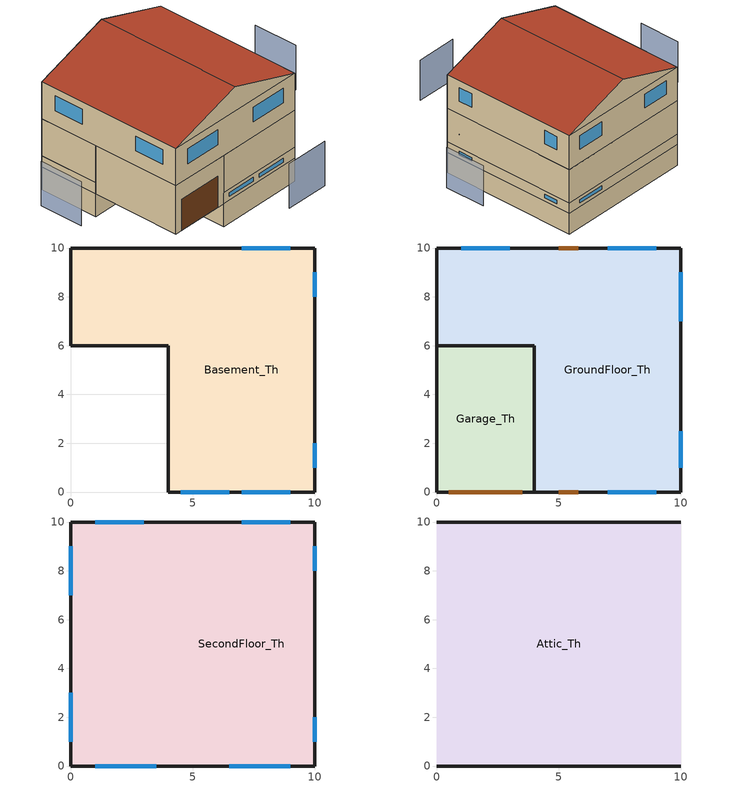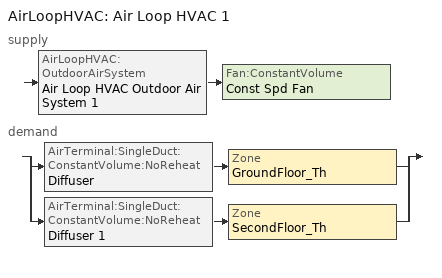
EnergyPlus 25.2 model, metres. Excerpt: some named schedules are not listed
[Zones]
Basement_Th
 floor foundation (SFD_BasementFloor 9): 10,10 10,0 4,0 4,6 0,6 0,10 z-1.55
 wall outside (Surface 23 c tbd): 10,0 10,10 z0:0.75
 wall outside (Surface 26 c tbd): 0,10 0,6 z0:0.75
 wall outside (Surface 34 c tbd): 10,10 0,10 z0:0.75
 wall outside (Surface 37 c tbd): 4,0 10,0 z0:0.75
 wall foundation (SFD_new-construction_BasementWall): 4,6 4,0 10,0 10,10 0,10 0,6 4,6 z-1.55:0
 wall to Garage_Th (Surface 40 c tbd): 4,6 4,0 z0:0.75
 wall to Garage_Th (Surface 41 c tbd): 0,6 4,6 z0:0.75
 window (SFD_Window_new-construction): 10,8 10,9 / 10,1 10,2 / 9,10 7,10 / 7,0 9,0 / 4.5,0 6.5,0 z0.25:0.5
Garage_Th
 floor ground (SFD_BasementFloor): 4,6 4,0 0,0 0,6 z0
 wall outside (SFD_GarageWall): 0,6 0,0 4,0 z0:3.25
 wall to GroundFloor_Th (Surface 8 c tbd Reversed): 4,0 4,6 z0.75:3.25
 wall to GroundFloor_Th (Surface 11 c tbd Reversed): 4,6 0,6 z0.75:3.25
 door (SFD_Door_new-construction): 0.5,0 3.5,0 z0:2.1
GroundFloor_Th
 floor ground (SFD_IntFloor): 10,10 10,0 4,0 4,6 0,6 0,10 z0.75
 wall ground (Surface 11 c tbd): 0,6 4,6 z0.75:3.25
 wall ground (Surface 12 c tbd): 0,10 0,6 z0.75:3.25
 wall ground (Surface 13 c tbd): 10,10 0,10 z0.75:3.25
 wall ground (Surface 14 c tbd): 10,0 10,10 z0.75:3.25
 wall ground (Surface 8 c tbd): 4,6 4,0 z0.75:3.25
 wall ground (Surface 9 c tbd): 4,0 10,0 z0.75:3.25
 window inside (SFD_Window_new-construction): 9,10 7,10 z1.25:2.75; 3,10 1,10 z2:2.75; 10,1 10,2.5 / 10,7 10,9 / 7,0 9,0 z1.75:2.75
 door inside (SFD_Door_new-construction): 5.8,10 5,10 / 5,0 5.8,0 z0.75:2.75
 ceiling ground (SFD_IntCeiling): 10,0 10,10 0,10 0,6 4,6 4,0 z3.25
SecondFloor_Th
 floor to GroundFloor_Th (SFD_IntFloor): 10,10 10,0 4,0 4,6 0,6 0,10 z3.25
 floor to Garage_Th (Surface 42 c tbd): 4,6 4,0 0,0 0,6 z3.25
 wall outside (Surface 16 c tbd): 0,10 0,0 z3.25:5.75
 wall outside (Surface 17 c tbd): 10,0 10,10 z3.25:5.75
 wall outside (Surface 18 c tbd): 0,0 10,0 z3.25:5.75
 wall outside (Surface 19 c tbd): 10,10 0,10 z3.25:5.75
 window (SFD_Window_new-construction): 0,9 0,7 / 0,3 0,1 / 10,1 10,2 / 10,8 10,9 / 1,0 3.5,0 / 6.5,0 9,0 / 9,10 7,10 / 3,10 1,10 z4.25:5.25
Attic_Th
 floor to SecondFloor_Th (Surface 20 c tbd Reversed): 10,10 10,0 0,0 0,10 z5.75
 wall outside (SFD_new-construction_ExtWall): 5,0,7.4 0,0,5.75 10,0,5.75; 5,10,7.4 10,10,5.75 0,10,5.75
 roof outside (SFD_Roof): 5,10,7.4 0,10,5.75 0,0,5.75 5,0,7.4; 5,0,7.4 10,0,5.75 10,10,5.75 5,10,7.4
shading: -4,3.5 -4,6.5 / 8,-4 5,-4 / 14,6.5 14,3.5 z1:4
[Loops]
AirLoopHVAC 'Air Loop HVAC 1'
 supply: AirLoopHVAC:OutdoorAirSystem 'Air Loop HVAC Outdoor Air System 1' > Fan:ConstantVolume 'Const Spd Fan'
 demand: split
  | AirTerminal:SingleDuct:ConstantVolume:NoReheat 'Diffuser' > Zone 'GroundFloor_Th'
  | AirTerminal:SingleDuct:ConstantVolume:NoReheat 'Diffuser 1' > Zone 'SecondFloor_Th'
[Building]
Building 1: Temperature Convergence Tolerance Value {deltaC}=0.5
[Site:Location]
MONTREAL INTL A: Latitude {deg}=45.47; Longitude {deg}=-73.74; Time Zone {hr}=-5; Elevation {m}=36
[SizingPeriod:DesignDay] Day of Month=21; Dry-Bulb Temperature Range Modifier Type=DefaultMultipliers; Humidity Condition Type=Wetbulb; Barometric Pressure {Pa}=100893; Rain Indicator=No; Snow Indicator=No; Daylight Saving Time Indicator=No; Begin Environment Reset Mode=FullResetAtBeginEnvironment
Name | Month | Day Type | Maximum Dry-Bulb Temperature {C} | Daily Dry-Bulb Temperature Range {deltaC} | Wetbulb or DewPoint at Maximum Dry-Bulb {C} | Wind Speed {m/s} | Wind Direction {deg} | Solar Model Indicator | ASHRAE Clear Sky Optical Depth for Beam Irradiance (taub) | ASHRAE Clear Sky Optical Depth for Diffuse Irradiance (taud) | Sky Clearness
Montreal-Trudeau Intl AP Ann Clg .4% Condns DB=>MWB | 7 | SummerDesignDay | 30.3 | 8.8 | 22.1 | 5.4 | 230 | ASHRAETau | 0.431 | 2.246
Montreal-Trudeau Intl AP Ann Htg 99.6% Condns DB | 1 | WinterDesignDay | -22.9 | 0 | -22.9 | 4.3 | 260 | ASHRAEClearSky |  |  | 0
[Material] Thermal Absorptance=0.9
Name | Roughness | Thickness {m} | Conductivity {W/m-K} | Density {kg/m3} | Specific Heat {J/kg-K} | Solar Absorptance | Visible Absorptance
Cladding-vinyl | Smooth | 0.0095 | 0.086 | 200 | 1000 | 0.5 | 0.5
Gypsum Board | Smooth | 0.0127 | 0.16 | 800 | 1090 | 0.3 | 0.5
Heavy Concrete 150 mm | Smooth | 0.1524 | 1.95 | 2240 | 900 | 0.3 | 0.5
Heavy Concrete 200 mm | Smooth | 0.2032 | 1.95 | 2240 | 900 | 0.3 | 0.5
Insulation 75 mm | Smooth | 0.0754 | 0.046 | 19 | 960 | 0.7 | 0.7
Insulation panel 80 mm | Smooth | 0.08 | 0.03 | 43 | 1210 | 0.7 | 0.7
Plaster | Smooth | 0.005 | 0.071 | 1860 | 840 | 0.3 | 0.5
Plywood | Smooth | 0.0159 | 0.12 | 544 | 1210 | 0.5 | 0.5
Shingles asphalt | Smooth | 0.0032 | 0.04 | 1120 | 1260 | 0.5 | 0.5
Surface 11 m tbd; Surface 8 m tbd | Smooth | 0.071362 | 0.046 | 19 | 960 | 0.7 | 0.7
Surface 12 m tbd | Smooth | 0.0713415 | 0.046 | 19 | 960 | 0.7 | 0.7
Surface 13 m tbd | Smooth | 0.0599593 | 0.046 | 19 | 960 | 0.7 | 0.7
Surface 14 m tbd | Smooth | 0.0623371 | 0.046 | 19 | 960 | 0.7 | 0.7
Surface 16 m tbd | Smooth | 0.0625989 | 0.046 | 19 | 960 | 0.7 | 0.7
Surface 17 m tbd | Smooth | 0.066316 | 0.046 | 19 | 960 | 0.7 | 0.7
Surface 18 m tbd | Smooth | 0.0606905 | 0.046 | 19 | 960 | 0.7 | 0.7
Surface 19 m tbd | Smooth | 0.062655 | 0.046 | 19 | 960 | 0.7 | 0.7
Surface 20 m tbd | Smooth | 0.219987 | 0.046 | 20 | 1400 | 0.7 | 0.7
Surface 23 m tbd | Smooth | 0.0343151 | 0.03 | 43 | 1210 | 0.7 | 0.7
Surface 26 m tbd | Smooth | 0.0400871 | 0.03 | 43 | 1210 | 0.7 | 0.7
Surface 34 m tbd | Smooth | 0.034596 | 0.03 | 43 | 1210 | 0.7 | 0.7
Surface 37 m tbd | Smooth | 0.0247267 | 0.03 | 43 | 1210 | 0.7 | 0.7
Surface 40 m tbd; Surface 41 m tbd | Smooth | 0.0690607 | 0.046 | 19 | 960 | 0.7 | 0.7
Surface 42 m tbd | Smooth | 0.224111 | 0.16 | 96 | 1515 | 0.7 | 0.7
Surface 9 m tbd | Smooth | 0.0619442 | 0.046 | 19 | 960 | 0.7 | 0.7
Wood Flooring | Smooth | 0.019 | 0.17 | 700 | 1630 | 0.5 | 0.2
Wood frame roof 2x10 insulated | Smooth | 0.235 | 0.16 | 96 | 1515 | 0.7 | 0.7
Wood frame roof 2x10 uninsulated | Smooth | 0.235 | 1.1557 | 80.994 | 1621.88 | 0.7 | 0.7
Wood frame wall 2x4 insulated | Smooth | 0.089 | 0.073 | 165.2 | 1571.76 | 0.7 | 0.7
Wood frame wall 2x4 uninsulated | Smooth | 0.089 | 0.409 | 154.65 | 1626.3 | 0.7 | 0.7
Wood Furnishing | Smooth | 0.075 | 0.12 | 540 | 1210 | 0.5 | 0.5
XPS 25mm | Rough | 0.0254 | 0.029 | 28 | 1450 | 0.7 | 0.7
[Material:AirGap]
Air Layer 1: Thermal Resistance {m2-K/W}=0.15
[Material:NoMass]
SFD_Door_new-construction: Roughness=Smooth; Thermal Resistance {m2-K/W}=1.11; Thermal Absorptance=0.9; Solar Absorptance=0.7; Visible Absorptance=0.7
[WindowMaterial:SimpleGlazingSystem]
SFD_Window_new-construction: U-Factor {W/m2-K}=1.8; Solar Heat Gain Coefficient=0.6; Visible Transmittance=0.8
[Construction]
SFD_BasementFloor; SFD_BasementFloor 9: Heavy Concrete 150 mm
SFD_Door_new-construction: SFD_Door_new-construction
SFD_Furnishing: Wood Furnishing
SFD_GarageWall: Cladding-vinyl, Air Layer 1, Plywood, Wood frame wall 2x4 insulated, Air Layer 1, Gypsum Board
SFD_IntCeiling: Gypsum Board, Wood frame roof 2x10 uninsulated, Plywood, Wood Flooring
SFD_IntFloor: Wood Flooring, Plywood, Wood frame roof 2x10 uninsulated, Gypsum Board
SFD_IntWall: Gypsum Board, Air Layer 1, Wood frame wall 2x4 uninsulated, Air Layer 1, Gypsum Board
SFD_new-construction_BasementWall: Heavy Concrete 200 mm, Insulation panel 80 mm, Gypsum Board
SFD_new-construction_ExtWall: Cladding-vinyl, Air Layer 1, Plywood, Wood frame wall 2x4 insulated, Insulation 75 mm, Air Layer 1, Gypsum Board
SFD_Roof: Shingles asphalt, Plywood
SFD_Window_new-construction: SFD_Window_new-construction
Surface 11 c tbd: Cladding-vinyl, Air Layer 1, Plywood, Wood frame wall 2x4 insulated, Surface 11 m tbd, Air Layer 1, Gypsum Board
Surface 11 c tbd Reversed: Gypsum Board, Air Layer 1, Surface 11 m tbd, Wood frame wall 2x4 insulated, Plywood, Air Layer 1, Cladding-vinyl
Surface 12 c tbd: Cladding-vinyl, Air Layer 1, Plywood, Wood frame wall 2x4 insulated, Surface 12 m tbd, Air Layer 1, Gypsum Board
Surface 13 c tbd: Cladding-vinyl, Air Layer 1, Plywood, Wood frame wall 2x4 insulated, Surface 13 m tbd, Air Layer 1, Gypsum Board
Surface 14 c tbd: Cladding-vinyl, Air Layer 1, Plywood, Wood frame wall 2x4 insulated, Surface 14 m tbd, Air Layer 1, Gypsum Board
Surface 16 c tbd: Cladding-vinyl, Air Layer 1, Plywood, Wood frame wall 2x4 insulated, Surface 16 m tbd, Air Layer 1, Gypsum Board
Surface 17 c tbd: Cladding-vinyl, Air Layer 1, Plywood, Wood frame wall 2x4 insulated, Surface 17 m tbd, Air Layer 1, Gypsum Board
Surface 18 c tbd: Cladding-vinyl, Air Layer 1, Plywood, Wood frame wall 2x4 insulated, Surface 18 m tbd, Air Layer 1, Gypsum Board
Surface 19 c tbd: Cladding-vinyl, Air Layer 1, Plywood, Wood frame wall 2x4 insulated, Surface 19 m tbd, Air Layer 1, Gypsum Board
Surface 20 c tbd Reversed: Gypsum Board, Wood frame roof 2x10 insulated, Plywood, Surface 20 m tbd
Surface 23 c tbd: Plaster, Heavy Concrete 200 mm, Surface 23 m tbd, Air Layer 1, Gypsum Board
Surface 26 c tbd: Plaster, Heavy Concrete 200 mm, Surface 26 m tbd, Air Layer 1, Gypsum Board
Surface 34 c tbd: Plaster, Heavy Concrete 200 mm, Surface 34 m tbd, Air Layer 1, Gypsum Board
Surface 37 c tbd: Plaster, Heavy Concrete 200 mm, Surface 37 m tbd, Air Layer 1, Gypsum Board
Surface 40 c tbd: Cladding-vinyl, Air Layer 1, Plywood, Wood frame wall 2x4 insulated, Surface 40 m tbd, Air Layer 1, Gypsum Board
Surface 41 c tbd: Cladding-vinyl, Air Layer 1, Plywood, Wood frame wall 2x4 insulated, Surface 41 m tbd, Air Layer 1, Gypsum Board
Surface 42 c tbd: Gypsum Board, Surface 42 m tbd, Plywood
Surface 8 c tbd: Cladding-vinyl, Air Layer 1, Plywood, Wood frame wall 2x4 insulated, Surface 8 m tbd, Air Layer 1, Gypsum Board
Surface 8 c tbd Reversed: Gypsum Board, Air Layer 1, Surface 8 m tbd, Wood frame wall 2x4 insulated, Plywood, Air Layer 1, Cladding-vinyl
Surface 9 c tbd: Cladding-vinyl, Air Layer 1, Plywood, Wood frame wall 2x4 insulated, Surface 9 m tbd, Air Layer 1, Gypsum Board
[Zone] Multiplier=1; Part of Total Floor Area=Yes
Attic_Th; Basement_Th; Garage_Th; GroundFloor_Th; SecondFloor_Th
[Space]
Name | Zone | Space Type
Attic | Attic_Th | SFD_Attic_SpaceType
Basement | Basement_Th | SFD_Basement_SpaceType
Garage | Garage_Th | SFD_Garage_SpaceType
GroundFloor | GroundFloor_Th | SFD_MainFloors_SpaceType
SecondFloor | SecondFloor_Th | SFD_MainFloors_SpaceType
[SpaceList]
SFD_Attic_SpaceType: Attic
SFD_Basement_SpaceType: Basement
SFD_Garage_SpaceType: Garage
SFD_MainFloors_SpaceType: SecondFloor, GroundFloor
[ZoneInfiltration:DesignFlowRate] Density Basis=Outdoor
Name | Zone or ZoneList or Space or SpaceList | Design Flow Rate Calculation Method | Air Changes per Hour {1/hr} | Constant Term Coefficient | Temperature Term Coefficient | Velocity Term Coefficient | Velocity Squared Term Coefficient | Design Flow Rate {m3/s}
Attic Ventilation | SFD_Attic_SpaceType | AirChanges/Hour | 3 | 0.606 | 0.03636 | 0.1177 | 0
Air exhaust-intake compensation | SFD_MainFloors_SpaceType | Flow/Zone |  |  |  |  |  | 0.001
[InternalMass]
Name | Construction | Zone or ZoneList | Space or SpaceList | Surface Area {m2}
Basement Basement_InternalMassFurnishing | SFD_Furnishing | Basement_Th | Basement | 152
SecondFloor MainFloors_InternalMassFurnishing | SFD_Furnishing | SecondFloor_Th | SecondFloor | 200
GroundFloor MainFloors_InternalMassFurnishing | SFD_Furnishing | GroundFloor_Th | GroundFloor | 152
SecondFloor MainFloors_IntWalls | SFD_IntWall | SecondFloor_Th | SecondFloor | 80
GroundFloor MainFloors_IntWalls | SFD_IntWall | GroundFloor_Th | GroundFloor | 80
[SurfaceProperty:ExposedFoundationPerimeter]
Surface 22: Exposed Perimeter Calculation Method=TotalExposedPerimeter; Total Exposed Perimeter {m}=40
[ZoneControl:Thermostat] Temperature Difference Between Cutout And Setpoint {deltaC}=0
Name | Zone or ZoneList | Control Type Schedule | Control 1
Basement_Th Thermostat | Basement_Th | Basement_Th Thermostat Schedule | Thermostat Setpoint Dual Setpoint 3
GroundFloor_Th Thermostat | GroundFloor_Th | GroundFloor_Th Thermostat Schedule | Thermostat Setpoint Dual Setpoint 2
SecondFloor_Th Thermostat | SecondFloor_Th | SecondFloor_Th Thermostat Schedule | Thermostat Setpoint Dual Setpoint 1
[ThermostatSetpoint:SingleCooling]
Thermostat Setpoint Dual Setpoint 3: Setpoint Temperature Schedule=Residential ClgSetpoint
[ZoneHVAC:Baseboard:Convective:Electric] Availability Schedule=Always On Discrete hvac_library; Heating Design Capacity {W}=Autosize; Efficiency=1
Elec Baseboard; Elec Baseboard 1; Elec Baseboard 2
[Zone equipment]
Basement_Th: Elec Baseboard
GroundFloor_Th: Diffuser, Cycling PTAC DX Clg Elec Htg, Elec Baseboard 1
SecondFloor_Th: Diffuser 1, Cycling PTAC DX Clg Elec Htg 1, Elec Baseboard 2
[Sizing:Zone] Zone Cooling Design Supply Air Temperature Input Method=SupplyAirTemperature; Zone Cooling Design Supply Air Temperature {C}=14; Zone Heating Design Supply Air Temperature Input Method=SupplyAirTemperature; Zone Heating Design Supply Air Temperature {C}=40; Zone Heating Design Supply Air Temperature Difference {deltaC}=11.11; Zone Cooling Design Supply Air Humidity Ratio {kgWater/kgDryAir}=0.0085; Zone Heating Design Supply Air Humidity Ratio {kgWater/kgDryAir}=0.008; Cooling Design Air Flow Method=DesignDay; Cooling Design Air Flow Rate {m3/s}=0; Cooling Minimum Air Flow per Zone Floor Area {m3/s-m2}=0.000762; Cooling Minimum Air Flow {m3/s}=0; Cooling Minimum Air Flow Fraction=0; Heating Design Air Flow Method=DesignDay; Heating Design Air Flow Rate {m3/s}=0; Heating Maximum Air Flow per Zone Floor Area {m3/s-m2}=0.002032; Heating Maximum Air Flow {m3/s}=0.141576; Heating Maximum Air Flow Fraction=0.3; Account for Dedicated Outdoor Air System=No; Zone Load Sizing Method=Sensible Load Only No Latent Load; Zone Latent Cooling Design Supply Air Humidity Ratio Input Method=HumidityRatioDifference; Zone Cooling Design Supply Air Humidity Ratio Difference {kgWater/kgDryAir}=0.005; Zone Latent Heating Design Supply Air Humidity Ratio Input Method=HumidityRatioDifference; Zone Humidification Design Supply Air Humidity Ratio Difference {kgWater/kgDryAir}=0.005; Type of Space Sum to Use=Coincident; Heating Coil Sizing Method=None; Maximum Heating Capacity To Cooling Load Sizing Ratio {W/W}=1
Name | Zone Cooling Design Supply Air Temperature Difference {deltaC} | Design Specification Outdoor Air Object
Basement_Th | 11.11 | Basement_Th Zero air DSOA
GroundFloor_Th | 11 | SFD-OA-Quebec-code-2015
SecondFloor_Th | 11.11 | SFD-OA-Quebec-code-2015
[DesignSpecification:OutdoorAir] Outdoor Air Method=Sum; Outdoor Air Flow per Person {m3/s-person}=0; Outdoor Air Flow per Zone Floor Area {m3/s-m2}=0; Outdoor Air Flow Air Changes per Hour {1/hr}=0
Name | Outdoor Air Flow per Zone {m3/s}
Basement_Th Zero air DSOA | 0
SFD-OA-Quebec-code-2015 | 0.015
[Lights]
MainFloors_InteriorLighting: Zone or ZoneList or Space or SpaceList=SFD_MainFloors_SpaceType; Schedule=Interior Lighting Schedule; Design Level Calculation Method=LightingLevel; Lighting Level {W}=150.85; Fraction Radiant=0.4; Fraction Visible=0.2; Fraction Replaceable=1
[People]
MainFloors_People: Zone or ZoneList or Space or SpaceList=SFD_MainFloors_SpaceType; Number of People Schedule=Residential Occupancy; Number of People Calculation Method=People; Number of People=1.42; Fraction Radiant=0.3; Activity Level Schedule=Residential Occupant Activity; Clothing Insulation Calculation Method=ClothingInsulationSchedule
[ElectricEquipment] Zone or ZoneList or Space or SpaceList=SFD_MainFloors_SpaceType; Design Level Calculation Method=EquipmentLevel
Name | Schedule | Design Level {W} | Fraction Radiant | Fraction Lost | Fraction Latent
MainFloors_Dishwasher | Dishwasher Schedule | 59.25 | 0.2
MainFloors_Dryer | Dryer Schedule | 309.55 | 0.2 | 0.8
MainFloors_Freezer | Freezer Schedule | 26.7 | 0.2
MainFloors_HWElectricConsumption | Hot Water Tank Electric Load Schedule | 592.05 |  | 0.99
MainFloors_OtherEquipment | Other Electric Charges Schedule | 923.65 | 0.2 |  | 0
MainFloors_Refrigerator | Fridge Schedule | 80.15 | 0.2
MainFloors_StoveTopOven | Stovetop Schedule | 236.9 | 0.2
MainFloors_WashingMachine | Washer Schedule | 29.95 | 0.2
[ZoneInfiltration:EffectiveLeakageArea] Effective Air Leakage Area {cm2}=154.48; Stack Coefficient=0.000145; Wind Coefficient=0.000174
Name | Zone or Space
SFD_ELA_new-construction 2 | GroundFloor
SFD_ELA_new-construction 1 | SecondFloor
[ThermostatSetpoint:DualSetpoint] Heating Setpoint Temperature Schedule=Residential HtgSetpoint; Cooling Setpoint Temperature Schedule=Residential ClgSetpoint
Thermostat Setpoint Dual Setpoint 2; Thermostat Setpoint Dual Setpoint 1
[ZoneVentilation:WindandStackOpenArea] Opening Area Fraction Schedule=SFD Window Opening Fraction; Opening Effectiveness=Autocalculate; Discharge Coefficient for Opening=Autocalculate; Minimum Indoor Temperature {C}=21; Maximum Indoor Temperature {C}=40; Delta Temperature {deltaC}=-100; Minimum Outdoor Temperature {C}=21; Maximum Outdoor Temperature {C}=24; Maximum Wind Speed {m/s}=10
Name | Zone or Space | Opening Area {m2} | Effective Angle {deg} | Height Difference {m}
Sub Surface 2_WindandStackOpenArea | GroundFloor_Th | 2 | 180 | 0.25
Sub Surface 6_WindandStackOpenArea | GroundFloor_Th | 2 | 90 | 0.25
Sub Surface 5_WindandStackOpenArea | GroundFloor_Th | 1.5 | 90 | 0.25
Sub Surface 17_WindandStackOpenArea | GroundFloor_Th | 1.5 | 0 | 0.1875
Sub Surface 14_WindandStackOpenArea | GroundFloor_Th | 3 | 0 | 0.375
Sub Surface 4_WindandStackOpenArea; Sub Surface 3_WindandStackOpenArea | SecondFloor_Th | 2.5 | 180 | 0.25
Sub Surface 15_WindandStackOpenArea; Sub Surface 16_WindandStackOpenArea | SecondFloor_Th | 2 | 0 | 0.25
Sub Surface 7_WindandStackOpenArea; Sub Surface 8_WindandStackOpenArea | SecondFloor_Th | 1 | 90 | 0.25
Sub Surface 19_WindandStackOpenArea; Sub Surface 20_WindandStackOpenArea | SecondFloor_Th | 2 | 270 | 0.25
[AirTerminal:SingleDuct:ConstantVolume:NoReheat] Availability Schedule=Always On Discrete hvac_library; Maximum Air Flow Rate {m3/s}=AutoSize
Diffuser; Diffuser 1
[ZoneHVAC:PackagedTerminalAirConditioner] Availability Schedule=Always On Discrete hvac_library; Cooling Supply Air Flow Rate {m3/s}=Autosize; Heating Supply Air Flow Rate {m3/s}=Autosize; No Load Supply Air Flow Rate {m3/s}=Autosize; No Load Supply Air Flow Rate Control Set To Low Speed=Yes; Cooling Outdoor Air Flow Rate {m3/s}=0; Heating Outdoor Air Flow Rate {m3/s}=0; No Load Outdoor Air Flow Rate {m3/s}=0; Fan Placement=DrawThrough; Supply Air Fan Operating Mode Schedule=Cycling PTAC Fan Mode Always Zero
Name | Supply Air Fan | Heating Coil | Cooling Coil
Cycling PTAC DX Clg Elec Htg | Cycling Elec PTAC Fan | Cycling PTAC Elec Htg Coil | Cycling Elec PTAC 1 Spd DX Clg Coil
Cycling PTAC DX Clg Elec Htg 1 | Cycling Elec PTAC Fan 1 | Cycling PTAC Elec Htg Coil 1 | Cycling Elec PTAC 1 Spd DX Clg Coil 1
[Fan:OnOff] Availability Schedule=Always On Discrete hvac_library; Fan Total Efficiency=0.6; Pressure Rise {Pa}=250; Maximum Flow Rate {m3/s}=Autosize; Motor Efficiency=0.8; Motor In Airstream Fraction=1; Fan Power Ratio Function of Speed Ratio Curve=Fan On Off Power Curve 15; Fan Efficiency Ratio Function of Speed Ratio Curve=Fan On Off Efficiency Curve 15
Cycling Elec PTAC Fan; Cycling Elec PTAC Fan 1
[Coil:Heating:Electric] Availability Schedule=Always On Discrete hvac_library; Efficiency=1; Nominal Capacity {W}=0
Cycling PTAC Elec Htg Coil; Cycling PTAC Elec Htg Coil 1
[Coil:Cooling:DX:SingleSpeed] Availability Schedule=Always On Discrete hvac_library; Gross Rated Total Cooling Capacity {W}=Autosize; Gross Rated Sensible Heat Ratio=Autosize; Gross Rated Cooling COP {W/W}=2.5; Rated Air Flow Rate {m3/s}=Autosize; Rated Evaporator Fan Power Per Volume Flow Rate 2017 {W/(m3/s)}=773.3; Rated Evaporator Fan Power Per Volume Flow Rate 2023 {W/(m3/s)}=934.4; Total Cooling Capacity Function of Temperature Curve=Curve Biquadratic 29; Total Cooling Capacity Function of Flow Fraction Curve=Curve Quadratic 35; Energy Input Ratio Function of Temperature Curve=Curve Biquadratic 30; Energy Input Ratio Function of Flow Fraction Curve=Curve Quadratic 36; Part Load Fraction Correlation Curve=Curve Quadratic 37; Minimum Outdoor Dry-Bulb Temperature for Compressor Operation {C}=-25; Nominal Time for Condensate Removal to Begin {s}=0; Ratio of Initial Moisture Evaporation Rate and Steady State Latent Capacity=0; Maximum Cycling Rate {cycles/hr}=0; Latent Capacity Time Constant {s}=0; Condenser Type=AirCooled; Evaporative Condenser Effectiveness=0; Evaporative Condenser Air Flow Rate {m3/s}=Autosize; Evaporative Condenser Pump Rated Power Consumption {W}=Autosize; Crankcase Heater Capacity {W}=0; Maximum Outdoor Dry-Bulb Temperature for Crankcase Heater Operation {C}=0; Basin Heater Capacity {W/K}=0; Basin Heater Setpoint Temperature {C}=10
Cycling Elec PTAC 1 Spd DX Clg Coil; Cycling Elec PTAC 1 Spd DX Clg Coil 1
[AirLoopHVAC]
Air Loop HVAC 1: Design Supply Air Flow Rate {m3/s}=AutoSize; Design Return Air Flow Fraction of Supply Air Flow=1
[Sizing:System]
Air Loop HVAC 1: Type of Load to Size On=VentilationRequirement; Design Outdoor Air Flow Rate {m3/s}=Autosize; Central Heating Maximum System Air Flow Ratio=0.3; Preheat Design Temperature {C}=18; Preheat Design Humidity Ratio {kgWater/kgDryAir}=0.008; Precool Design Temperature {C}=14; Precool Design Humidity Ratio {kgWater/kgDryAir}=0.008; Central Cooling Design Supply Air Temperature {C}=14; Central Heating Design Supply Air Temperature {C}=18; Type of Zone Sum to Use=NonCoincident; 100% Outdoor Air in Cooling=Yes; 100% Outdoor Air in Heating=Yes; Central Cooling Design Supply Air Humidity Ratio {kgWater/kgDryAir}=0.0085; Central Heating Design Supply Air Humidity Ratio {kgWater/kgDryAir}=0.008; Cooling Supply Air Flow Rate Method=DesignDay; Cooling Supply Air Flow Rate {m3/s}=0; Cooling Supply Air Flow Rate Per Floor Area {m3/s-m2}=0.00996765; Cooling Fraction of Autosized Cooling Supply Air Flow Rate=1; Cooling Supply Air Flow Rate Per Unit Cooling Capacity {m3/s-W}=3.94755e-05; Heating Supply Air Flow Rate Method=DesignDay; Heating Supply Air Flow Rate {m3/s}=0; Heating Supply Air Flow Rate Per Floor Area {m3/s-m2}=0.00996765; Heating Fraction of Autosized Heating Supply Air Flow Rate=1; Heating Fraction of Autosized Cooling Supply Air Flow Rate=1; Heating Supply Air Flow Rate Per Unit Heating Capacity {m3/s-W}=3.15882e-05; System Outdoor Air Method=ZoneSum; Zone Maximum Outdoor Air Fraction=1; Cooling Design Capacity Method=CoolingDesignCapacity; Cooling Design Capacity {W}=Autosize; Cooling Design Capacity Per Floor Area {W/m2}=234.7; Fraction of Autosized Cooling Design Capacity=1; Heating Design Capacity Method=HeatingDesignCapacity; Heating Design Capacity {W}=Autosize; Heating Design Capacity Per Floor Area {W/m2}=157; Fraction of Autosized Heating Design Capacity=1; Central Cooling Capacity Control Method=OnOff; Occupant Diversity=Autosize; Heating Coil Sizing Method=None; Maximum Heating Capacity To Cooling Capacity Sizing Ratio {W/W}=1
[AvailabilityManager:Scheduled]
Air Loop HVAC 1 Availability Manager: Schedule=Always On Discrete
[Controller:OutdoorAir]
Controller Outdoor Air 1: Minimum Outdoor Air Flow Rate {m3/s}=Autosize; Maximum Outdoor Air Flow Rate {m3/s}=Autosize; Economizer Control Type=NoEconomizer; Economizer Control Action Type=ModulateFlow; Economizer Maximum Limit Dry-Bulb Temperature {C}=28; Economizer Maximum Limit Enthalpy {J/kg}=64000; Economizer Minimum Limit Dry-Bulb Temperature {C}=-100; Lockout Type=NoLockout; Minimum Limit Type=FixedMinimum; Mechanical Ventilation Controller=Controller Mechanical Ventilation 4; High Humidity Control=No; High Humidity Outdoor Air Flow Ratio=1; Control High Indoor Humidity Based on Outdoor Humidity Ratio=Yes; Heat Recovery Bypass Control Type=BypassWhenWithinEconomizerLimits; Economizer Operation Staging=InterlockedWithMechanicalCooling
[Controller:MechanicalVentilation]
Controller Mechanical Ventilation 4: Availability Schedule=Always On Discrete 2; Demand Controlled Ventilation=No; System Outdoor Air Method=ZoneSum; Zone or ZoneList Name 1=GroundFloor_Th; Design Specification Outdoor Air Object Name 1=SFD-OA-Quebec-code-2015; Zone or ZoneList Name 2=SecondFloor_Th; Design Specification Outdoor Air Object Name 2=SFD-OA-Quebec-code-2015
[HeatExchanger:AirToAir:SensibleAndLatent]
Air-to-Air Plate HX: Availability Schedule=Always On Discrete hvac_library; Nominal Supply Air Flow Rate {m3/s}=Autosize; Sensible Effectiveness at 100% Heating Air Flow=0.54; Latent Effectiveness at 100% Heating Air Flow=0; Sensible Effectiveness at 100% Cooling Air Flow=0.54; Latent Effectiveness at 100% Cooling Air Flow=0; Nominal Electric Power {W}=0; Supply Air Outlet Temperature Control=Yes; Heat Exchanger Type=Plate; Frost Control Type=None; Threshold Temperature {C}=1.7; Economizer Lockout=Yes
[SetpointManager:MixedAir] Control Variable=Temperature
Node 18 OS Default SPM; Node 17 OS Default SPM
[Fan:ConstantVolume]
Const Spd Fan: Availability Schedule=Always On Discrete; Fan Total Efficiency=0.7; Pressure Rise {Pa}=250; Maximum Flow Rate {m3/s}=AutoSize; Motor Efficiency=0.9; Motor In Airstream Fraction=1
[SetpointManager:OutdoorAirReset]
OA Temp Reset: Control Variable=Temperature; Setpoint at Outdoor Low Temperature {C}=18; Outdoor Low Temperature {C}=15; Setpoint at Outdoor High Temperature {C}=14; Outdoor High Temperature {C}=24
[Foundation:Kiva]
KIVA Foundation Floor Surface 22: Interior Horizontal Insulation Material=XPS 25mm; Interior Horizontal Insulation Depth {m}=0; Interior Horizontal Insulation Width {m}=0.6; Wall Height Above Grade {m}=0.2; Wall Depth Below Slab {m}=0
[Foundation:Kiva:Settings]
Soil Conductivity {W/m-K}=1.9; Soil Density {kg/m3}=1920; Soil Specific Heat {J/kg-K}=1425; Ground Solar Absorptivity=0.4; Ground Thermal Absorptivity=0.9; Ground Surface Roughness {m}=0.03; Far-Field Width {m}=40; Deep-Ground Boundary Condition=GroundWater; Deep-Ground Depth {m}=10; Minimum Cell Dimension {m}=0.02; Maximum Cell Growth Coefficient=1.5; Simulation Timestep=Hourly
[Exterior:Lights]
Exterior Lights 1: Schedule=Exterior Lighting Schedule; Design Level {W}=38.5
[Schedule:Compact]
Basement_Th Thermostat Schedule: Through: 12/31, For: AllDays, Until: 24:00, 2
GroundFloor_Th Thermostat Schedule; SecondFloor_Th Thermostat Schedule: Through: 12/31, For: AllDays, Until: 24:00, 4
[Schedule:Day:Interval]
Schedule Day 26: No, 24:00, 25
Schedule Day 27: No, 08:00, 1, 13:00, 0.82, 14:00, 0.77, 16:00, 0.74, 17:00, 0.8, 18:00, 0.95, 19:00, 1, 20:00, 0.98, 21:00, 0.94, 24:00, 1
Schedule Day 28: No, 08:00, 1, 09:00, 0.89, 13:00, 0.95, 14:00, 0.89, 16:00, 0.83, 17:00, 0.85, 18:00, 0.95, 19:00, 1, 20:00, 0.98, 21:00, 0.94, 24:00, 1
Large Office Activity Default Schedule: No, 07:00, 70, 23:00, 130, 24:00, 70
Large Office Activity Summer Design Day; Large Office Activity Winter Design Day: No, 24:00, 150
Schedule Day 25: No, 08:00, 18, 21:00, 21, 24:00, 18
Schedule Day 40: No, 24:00, 0.3
Cycling PTAC Fan Mode Sch Default: No, 24:00, 0
[Schedule:Week:Daily]
Residential ClgSetpoint Week Rule - Jan1-Dec31: Schedule Day 26, Schedule Day 26, Schedule Day 26, Schedule Day 26, Schedule Day 26, Schedule Day 26, Schedule Day 26, Schedule Day 26, Schedule Day 26, Schedule Day 26, Schedule Day 26, Schedule Day 26
Residential Occupancy Week Rule - Jan1-Jan2: Schedule Day 27, Schedule Day 27, Schedule Day 27, Schedule Day 27, Schedule Day 27, Schedule Day 27, Schedule Day 28, Schedule Day 27, Schedule Day 27, Schedule Day 27, Schedule Day 27, Schedule Day 27
Residential Occupancy Week Rule - Jan3-Dec31: Schedule Day 28, Schedule Day 27, Schedule Day 27, Schedule Day 27, Schedule Day 27, Schedule Day 27, Schedule Day 28, Schedule Day 27, Schedule Day 27, Schedule Day 27, Schedule Day 27, Schedule Day 27
Residential Occupant Activity Week Rule - Jan1-Dec31: Large Office Activity Default Schedule, Large Office Activity Default Schedule, Large Office Activity Default Schedule, Large Office Activity Default Schedule, Large Office Activity Default Schedule, Large Office Activity Default Schedule, Large Office Activity Default Schedule, Large Office Activity Default Schedule, Large Office Activity Summer Design Day, Large Office Activity Winter Design Day, Large Office Activity Default Schedule, Large Office Activity Default Schedule
Residential HtgSetpoint Week Rule - Jan1-Dec31: Schedule Day 25, Schedule Day 25, Schedule Day 25, Schedule Day 25, Schedule Day 25, Schedule Day 25, Schedule Day 25, Schedule Day 25, Schedule Day 25, Schedule Day 25, Schedule Day 25, Schedule Day 25
SFD Window Opening Fraction Week Rule - Jan1-Dec31: Schedule Day 40, Schedule Day 40, Schedule Day 40, Schedule Day 40, Schedule Day 40, Schedule Day 40, Schedule Day 40, Schedule Day 40, Schedule Day 40, Schedule Day 40, Schedule Day 40, Schedule Day 40
Cycling PTAC Fan Mode Always Zero Week Rule - Jan1-Dec31: Cycling PTAC Fan Mode Sch Default, Cycling PTAC Fan Mode Sch Default, Cycling PTAC Fan Mode Sch Default, Cycling PTAC Fan Mode Sch Default, Cycling PTAC Fan Mode Sch Default, Cycling PTAC Fan Mode Sch Default, Cycling PTAC Fan Mode Sch Default, Cycling PTAC Fan Mode Sch Default, Cycling PTAC Fan Mode Sch Default, Cycling PTAC Fan Mode Sch Default, Cycling PTAC Fan Mode Sch Default, Cycling PTAC Fan Mode Sch Default
[Schedule:Year]
Residential ClgSetpoint: Residential ClgSetpoint Week Rule - Jan1-Dec31, 1, 1, 12, 31
Residential Occupancy: Residential Occupancy Week Rule - Jan1-Jan2, 1, 1, 1, 2, Residential Occupancy Week Rule - Jan3-Dec31, 1, 3, 12, 31
Residential Occupant Activity: Residential Occupant Activity Week Rule - Jan1-Dec31, 1, 1, 12, 31
Residential HtgSetpoint: Residential HtgSetpoint Week Rule - Jan1-Dec31, 1, 1, 12, 31
SFD Window Opening Fraction: SFD Window Opening Fraction Week Rule - Jan1-Dec31, 1, 1, 12, 31
Cycling PTAC Fan Mode Always Zero: Cycling PTAC Fan Mode Always Zero Week Rule - Jan1-Dec31, 1, 1, 12, 31
[Schedule:Constant] Hourly Value=1
Always On Discrete hvac_library; Always On Discrete; Always On Discrete 2
[Curve:Exponent]
Fan On Off Power Curve 15: Coefficient1 Constant=1; Coefficient2 Constant=0; Coefficient3 Constant=0; Minimum Value of x {BasedOnField A2}=0; Maximum Value of x {BasedOnField A2}=1
[Curve:Cubic]
Fan On Off Efficiency Curve 15: Coefficient1 Constant=1; Coefficient2 x=0; Coefficient3 x**2=0; Coefficient4 x**3=0; Minimum Value of x {BasedOnField A2}=0; Maximum Value of x {BasedOnField A2}=1
[Curve:Biquadratic] Minimum Value of x {BasedOnField A2}=17; Maximum Value of x {BasedOnField A2}=22; Minimum Value of y {BasedOnField A3}=13; Maximum Value of y {BasedOnField A3}=46
Name | Coefficient1 Constant | Coefficient2 x | Coefficient3 x**2 | Coefficient4 y | Coefficient5 y**2 | Coefficient6 x*y
Curve Biquadratic 29 | 0.942588 | 0.00954335 | 0.00068377 | -0.0110427 | 5.249e-06 | -9.72e-06
Curve Biquadratic 30 | 0.342414 | 0.034885 | -0.0006237 | 0.00497722 | 0.000437951 | -0.000728028
[Curve:Quadratic]
Name | Coefficient1 Constant | Coefficient2 x | Coefficient3 x**2 | Minimum Value of x {BasedOnField A2} | Maximum Value of x {BasedOnField A2}
Curve Quadratic 35 | 0.8 | 0.2 | 0 | 0.5 | 1.5
Curve Quadratic 36 | 1.1552 | -0.1808 | 0.0256 | 0.5 | 1.5
Curve Quadratic 37 | 0.85 | 0.15 | 0 | 0 | 1
